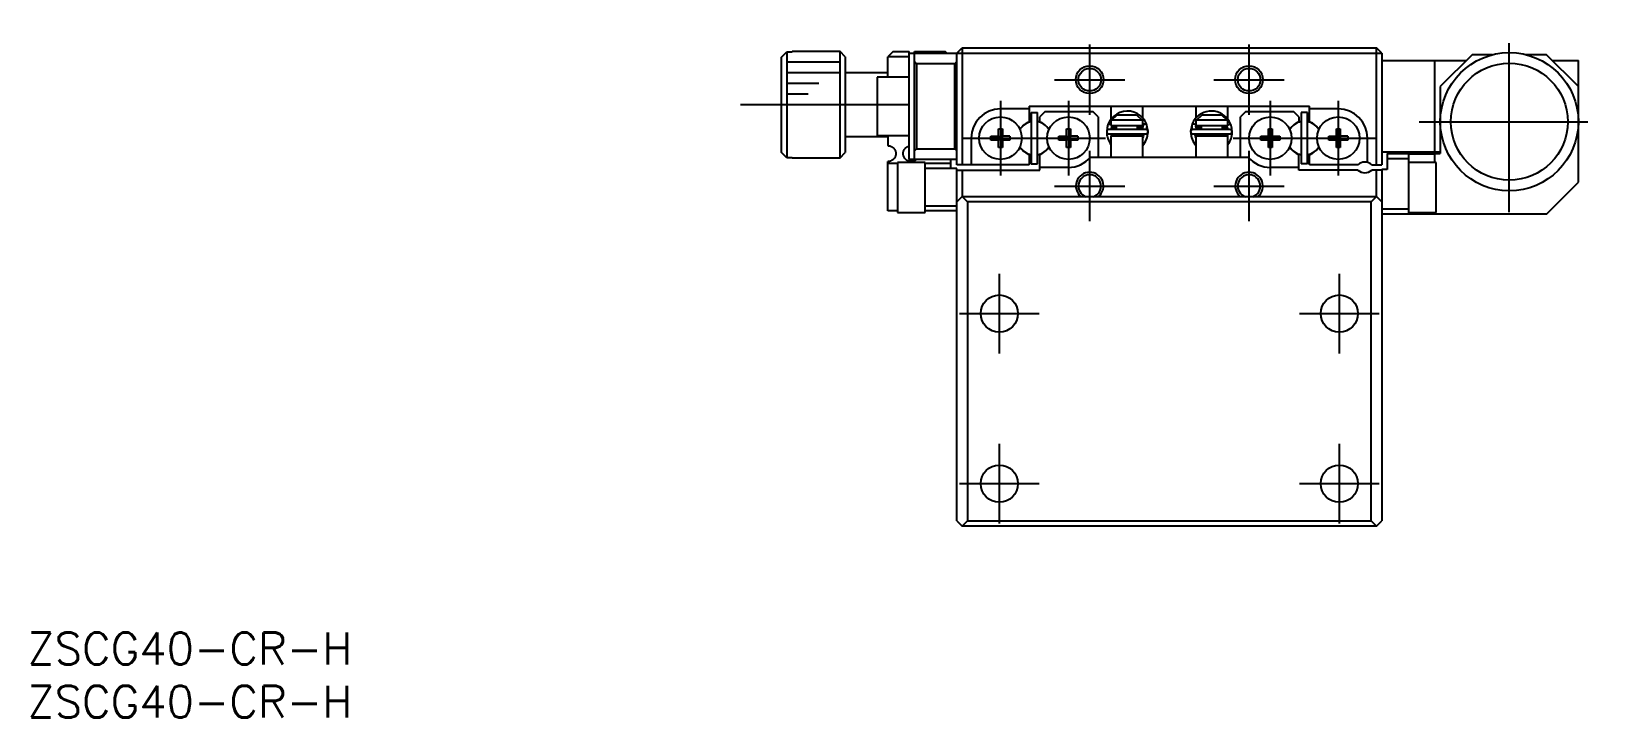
# Model space of a CAD drawing. Extents: x 0 to 321, y -8 to 211.
# Drawn here: x 0.4 to 148, y -8 to 56.6 of the extents above; entities that cross this region are included whole.
import ezdxf

# ---------------------------------------------------------------- set-up
doc = ezdxf.new("R2010")
doc.units = 0
doc.header["$LTSCALE"] = 0.5
doc.linetypes.add('CENTER', pattern=[50.8, 31.75, -6.35, 6.35, -6.35])
for name, color, linetype in [('MSM_CENTER', 1, 'CENTER'), ('MSM_CONTINUOUS', 7, 'CONTINUOUS'), ('MSM_NARROW', 5, 'CONTINUOUS'), ('MSM_PART_NUMBER', 7, 'CONTINUOUS')]:
    doc.layers.add(name, color=color, linetype=linetype)
doc.styles.get("Standard").update_dxf_attribs({"font": 'txt.shx', "height": 3, "bigfont": 'bigfont.shx'})

# ---------------------------------------------------------------- blocks, each defined once
blk = doc.blocks.new('*U2')
at = {"layer": 'MSM_PART_NUMBER'}
blk.add_text('ZSCG40-CR-H', height=3, dxfattribs=at).set_placement((0, -3))
blk = doc.blocks.new('*U3')
at = {"layer": 'MSM_PART_NUMBER'}
blk.add_text('ZSCG40-CR-H', height=3, dxfattribs=at).set_placement((0, -8))

msp = doc.modelspace()

# ---------------------------------------------------------------- linework, layer by layer
at = {"layer": 'MSM_CENTER'}
for p, q in [((139.5, 39.56), (139.5, 56.56)), ((100, 48.71), (100, 55.31)), ((115, 48.71), (115, 55.31)), ((96.7, 52.01), (103.3, 52.01)), ((111.7, 52.01), (118.3, 52.01)), ((83, 49.66), (66, 49.66)), ((91.6, 50.01), (91.6, 43.01)), ((98, 50.01), (98, 43.01)), ((117, 50.01), (117, 43.01)), ((123.4, 50.01), (123.4, 43.01)), ((131, 48.06), (148, 48.06)), ((88.1, 46.51), (101.5, 46.51)), ((113.5, 46.51), (126.9, 46.51)), ((100, 38.71), (100, 45.31)), ((115, 38.71), (115, 45.31)), ((96.7, 42.01), (103.3, 42.01)), ((111.7, 42.01), (118.3, 42.01)), ((91.5, 26.26), (91.5, 33.76)), ((123.5, 26.26), (123.5, 33.76)), ((87.75, 30.01), (95.25, 30.01)), ((119.75, 30.01), (127.25, 30.01)), ((91.5, 10.26), (91.5, 17.76)), ((123.5, 10.26), (123.5, 17.76)), ((87.75, 14.01), (95.25, 14.01)), ((119.75, 14.01), (127.25, 14.01))]:
    msp.add_line(p, q, dxfattribs=at)
at = {"layer": 'MSM_CONTINUOUS'}
for p, q in [((71, 54.14), (71.5, 54.64)), ((71.5, 54.64), (71.5, 44.67)), ((71.5, 54.64), (72, 54.64)), ((72, 54.64), (72, 54.66)), ((76.5, 54.66), (72, 54.66)), ((76.5, 44.66), (76.5, 54.66)), ((77, 54.16), (76.5, 54.66)), ((81.5, 54.66), (81, 54.16)), ((81.5, 54.66), (83, 54.66)), ((83, 44.51), (83, 54.66)), ((83.5, 44.51), (83.5, 54.66)), ((83.5, 54.66), (86.4, 54.66)), ((86.55, 54.51), (86.4, 54.66)), ((87.5, 54.51), (88, 55.01)), ((88, 55.01), (88, 44.01)), ((88, 55.01), (127, 55.01)), ((127, 44.01), (127, 55.01)), ((127.5, 54.51), (127, 55.01)), ((71, 45.17), (71, 54.14)), ((77, 54.16), (77, 45.16)), ((83, 54.16), (81, 54.16)), ((81, 52.26), (81, 54.16)), ((83, 54.51), (127.5, 54.51)), ((83.5, 53.71), (83.7, 53.51)), ((87.3, 53.51), (83.7, 53.51)), ((83.7, 53.51), (83.7, 45.51)), ((87.3, 53.51), (87.5, 53.71)), ((87.3, 45.51), (87.3, 53.51)), ((87.5, 44.01), (87.5, 54.51)), ((127.5, 54.51), (127.5, 44.01)), ((127.5, 53.81), (135.45, 53.81)), ((132.5, 45.21), (132.5, 53.81)), ((136, 54.36), (133, 51.36)), ((137.9, 54.36), (136, 54.36)), ((143, 54.36), (141.1, 54.36)), ((146, 51.36), (143, 54.36)), ((143.55, 53.81), (146, 53.81)), ((146, 42.36), (146, 53.81)), ((81, 52.66), (77, 52.66)), ((80, 52.26), (80, 46.76)), ((83, 52.26), (80, 52.26)), ((133, 51.36), (133, 45.06)), ((94.3, 49.26), (91.6, 49.26)), ((94.3, 49.51), (120.7, 49.51)), ((94.3, 49.51), (94.3, 48.06)), ((94.5, 48.91), (94.5, 44.11)), ((94.5, 48.91), (95.1, 48.91)), ((95.1, 44.11), (95.1, 48.91)), ((95.8, 49.01), (95.3, 48.51)), ((95.8, 49.01), (100.3, 49.01)), ((100.8, 48.51), (100.3, 49.01)), ((102, 49.51), (102, 48.3)), ((105, 48.41), (105, 49.51)), ((110, 49.51), (110, 48.41)), ((113, 48.3), (113, 49.51)), ((114.7, 49.01), (114.2, 48.51)), ((114.7, 49.01), (119.2, 49.01)), ((119.7, 48.51), (119.2, 49.01)), ((119.9, 48.91), (119.9, 44.11)), ((120.5, 48.91), (119.9, 48.91)), ((120.5, 44.11), (120.5, 48.91)), ((120.7, 48.06), (120.7, 49.51)), ((123.4, 49.26), (120.7, 49.26)), ((91.42, 47.39), (91.78, 47.39)), ((91.42, 46.69), (91.42, 47.39)), ((91.78, 47.39), (91.78, 46.69)), ((94.04, 47.91), (94.3, 48.06)), ((95.3, 48.06), (95.3, 48.51)), ((95.3, 48.06), (95.56, 47.91)), ((97.82, 47.39), (98.18, 47.39)), ((97.82, 46.69), (97.82, 47.39)), ((98.18, 47.39), (98.18, 46.69)), ((100.8, 48.51), (100.8, 44.71)), ((101.75, 47.88), (101.73, 47.82)), ((101.77, 47.87), (101.75, 47.87)), ((101.97, 47.76), (101.76, 47.88)), ((105.3, 47.31), (101.8, 47.31)), ((102, 47.75), (101.97, 47.76)), ((105, 48.21), (102, 48.21)), ((102, 48.21), (102, 47.71)), ((102, 47.71), (105, 47.71)), ((102.01, 47.31), (102.11, 47.71)), ((102.05, 48.21), (102.58, 48.71)), ((102.1, 47.67), (102.11, 47.68)), ((102.1, 47.65), (102.1, 47.67)), ((102.1, 47.64), (102.1, 47.65)), ((102.1, 47.63), (102.1, 47.64)), ((102.1, 47.61), (102.1, 47.63)), ((102.1, 47.6), (102.1, 47.61)), ((102.1, 47.58), (102.1, 47.6)), ((102.1, 47.57), (102.1, 47.58)), ((102.1, 47.55), (102.1, 47.57)), ((102.11, 47.54), (102.1, 47.55)), ((102.11, 47.7), (102.12, 47.71)), ((102.11, 47.68), (102.11, 47.7)), ((102.11, 47.52), (102.11, 47.54)), ((102.11, 47.51), (102.11, 47.52)), ((102.12, 47.5), (102.11, 47.51)), ((102.12, 47.71), (102.12, 47.72)), ((102.12, 47.51), (102.5, 47.51)), ((102.13, 47.48), (102.12, 47.5)), ((102.13, 47.47), (102.13, 47.48)), ((102.14, 47.46), (102.13, 47.47)), ((102.15, 47.44), (102.14, 47.46)), ((102.16, 47.43), (102.15, 47.44)), ((102.17, 47.42), (102.16, 47.43)), ((102.18, 47.41), (102.17, 47.42)), ((102.19, 47.4), (102.18, 47.41)), ((102.2, 47.39), (102.19, 47.4)), ((102.21, 47.38), (102.2, 47.39)), ((102.22, 47.37), (102.21, 47.38)), ((102.23, 47.36), (102.22, 47.37)), ((102.24, 47.35), (102.23, 47.36)), ((102.26, 47.35), (102.24, 47.35)), ((102.27, 47.34), (102.26, 47.35)), ((102.28, 47.33), (102.27, 47.34)), ((102.3, 47.33), (102.28, 47.33)), ((102.31, 47.32), (102.3, 47.33)), ((102.33, 47.32), (102.31, 47.32)), ((102.34, 47.32), (102.33, 47.32)), ((102.35, 47.32), (102.34, 47.32)), ((102.37, 47.31), (102.35, 47.32)), ((102.38, 47.31), (102.37, 47.31)), ((102.4, 47.31), (102.38, 47.31)), ((102.5, 47.71), (102.5, 47.31)), ((102.58, 48.71), (104.42, 48.71)), ((104.42, 48.71), (104.95, 48.21)), ((104.5, 47.31), (104.5, 47.71)), ((104.5, 47.51), (104.98, 47.51)), ((104.72, 47.31), (104.7, 47.31)), ((104.7, 47.31), (104.7, 47.31)), ((104.73, 47.31), (104.72, 47.31)), ((104.75, 47.32), (104.73, 47.31)), ((104.76, 47.32), (104.75, 47.32)), ((104.77, 47.32), (104.76, 47.32)), ((104.79, 47.33), (104.77, 47.32)), ((104.8, 47.33), (104.79, 47.33)), ((104.82, 47.34), (104.8, 47.33)), ((104.83, 47.34), (104.82, 47.34)), ((104.84, 47.35), (104.83, 47.34)), ((104.86, 47.36), (104.84, 47.35)), ((104.87, 47.36), (104.86, 47.36)), ((104.88, 47.37), (104.87, 47.36)), ((104.89, 47.38), (104.88, 47.37)), ((104.9, 47.39), (104.89, 47.38)), ((104.91, 47.4), (104.9, 47.39)), ((104.92, 47.41), (104.91, 47.4)), ((104.93, 47.43), (104.92, 47.41)), ((104.94, 47.44), (104.93, 47.43)), ((104.95, 47.45), (104.94, 47.44)), ((104.96, 47.46), (104.95, 47.45)), ((104.97, 47.49), (104.96, 47.47)), ((104.96, 47.47), (104.96, 47.46)), ((104.97, 47.72), (104.98, 47.7)), ((104.98, 47.5), (104.97, 47.49)), ((104.98, 47.7), (104.98, 47.69)), ((104.98, 47.69), (104.99, 47.68)), ((104.99, 47.53), (104.98, 47.52)), ((104.98, 47.52), (104.98, 47.5)), ((104.99, 47.68), (104.99, 47.66)), ((104.99, 47.66), (104.99, 47.65)), ((104.99, 47.65), (104.99, 47.63)), ((104.99, 47.63), (105, 47.62)), ((105, 47.59), (104.99, 47.57)), ((104.99, 47.57), (104.99, 47.56)), ((104.99, 47.56), (104.99, 47.54)), ((104.99, 47.54), (104.99, 47.53)), ((105, 48.41), (105, 48.41)), ((105, 47.71), (105, 48.21)), ((105.1, 47.82), (105, 47.76)), ((105, 47.75), (105.01, 47.75)), ((105, 47.62), (105, 47.6)), ((105, 47.6), (105, 47.59)), ((105.01, 47.75), (105.02, 47.76)), ((105.02, 47.76), (105.03, 47.77)), ((105.03, 47.77), (105.04, 47.77)), ((105.04, 47.77), (105.05, 47.78)), ((105.05, 47.78), (105.07, 47.79)), ((105.07, 47.79), (105.08, 47.79)), ((105.08, 47.79), (105.09, 47.8)), ((105.09, 47.8), (105.11, 47.81)), ((105.34, 47.88), (105.1, 47.82)), ((105.11, 47.81), (105.12, 47.81)), ((105.12, 47.81), (105.14, 47.82)), ((105.14, 47.82), (105.15, 47.83)), ((105.15, 47.83), (105.17, 47.83)), ((105.17, 47.83), (105.18, 47.84)), ((105.18, 47.84), (105.2, 47.85)), ((105.2, 47.85), (105.21, 47.85)), ((105.21, 47.85), (105.23, 47.86)), ((105.23, 47.86), (105.24, 47.86)), ((105.24, 47.86), (105.25, 47.86)), ((105.25, 47.86), (105.27, 47.87)), ((105.27, 47.87), (105.28, 47.87)), ((105.28, 47.87), (105.29, 47.87)), ((105.29, 47.87), (105.3, 47.88)), ((105.3, 47.88), (105.31, 47.88)), ((105.31, 47.88), (105.32, 47.88)), ((105.32, 47.88), (105.32, 47.88)), ((105.32, 47.88), (105.33, 47.88)), ((105.33, 47.88), (105.34, 47.88)), ((105.33, 47.32), (105.35, 47.35)), ((105.33, 47.31), (105.33, 47.32)), ((105.34, 47.88), (105.34, 47.88)), ((105.35, 47.86), (105.34, 47.88)), ((105.34, 47.88), (105.34, 47.88)), ((105.34, 47.88), (105.34, 47.88)), ((105.36, 47.83), (105.35, 47.86)), ((105.35, 47.35), (105.36, 47.39)), ((105.37, 47.79), (105.36, 47.83)), ((105.5, 47.14), (105.36, 47.82)), ((105.36, 47.39), (105.37, 47.42)), ((105.38, 47.76), (105.37, 47.79)), ((105.37, 47.42), (105.38, 47.45)), ((105.39, 47.73), (105.38, 47.76)), ((105.38, 47.45), (105.39, 47.49)), ((105.39, 47.69), (105.39, 47.73)), ((105.39, 47.66), (105.39, 47.69)), ((105.4, 47.62), (105.39, 47.66)), ((105.39, 47.55), (105.4, 47.59)), ((105.39, 47.52), (105.39, 47.55)), ((105.39, 47.49), (105.39, 47.52)), ((105.4, 47.59), (105.4, 47.62)), ((109.64, 47.82), (109.5, 47.14)), ((109.61, 47.68), (109.6, 47.64)), ((109.6, 47.64), (109.6, 47.61)), ((109.6, 47.61), (109.6, 47.57)), ((109.6, 47.57), (109.61, 47.54)), ((109.62, 47.75), (109.61, 47.71)), ((109.61, 47.71), (109.61, 47.68)), ((109.61, 47.54), (109.61, 47.51)), ((109.61, 47.51), (109.62, 47.47)), ((109.63, 47.78), (109.62, 47.75)), ((109.62, 47.47), (109.62, 47.44)), ((109.62, 47.44), (109.63, 47.41)), ((109.64, 47.81), (109.63, 47.78)), ((109.63, 47.41), (109.64, 47.37)), ((109.65, 47.85), (109.64, 47.81)), ((109.64, 47.37), (109.66, 47.34)), ((109.66, 47.88), (109.65, 47.85)), ((109.66, 47.88), (109.66, 47.88)), ((109.66, 47.88), (109.9, 47.82)), ((109.66, 47.88), (109.66, 47.88)), ((109.66, 47.88), (109.66, 47.88)), ((109.66, 47.88), (109.66, 47.88)), ((109.67, 47.88), (109.66, 47.88)), ((109.66, 47.34), (109.67, 47.31)), ((109.68, 47.88), (109.67, 47.88)), ((109.69, 47.88), (109.68, 47.88)), ((109.68, 47.88), (109.68, 47.88)), ((109.7, 47.88), (109.69, 47.88)), ((109.71, 47.87), (109.7, 47.88)), ((113.2, 47.31), (109.7, 47.31)), ((109.72, 47.87), (109.71, 47.87)), ((109.73, 47.87), (109.72, 47.87)), ((109.75, 47.86), (109.73, 47.87)), ((109.76, 47.86), (109.75, 47.86)), ((109.77, 47.86), (109.76, 47.86)), ((109.79, 47.85), (109.77, 47.86)), ((109.8, 47.85), (109.79, 47.85)), ((109.82, 47.84), (109.8, 47.85)), ((109.83, 47.83), (109.82, 47.84)), ((109.85, 47.83), (109.83, 47.83)), ((109.86, 47.82), (109.85, 47.83)), ((109.88, 47.81), (109.86, 47.82)), ((109.89, 47.81), (109.88, 47.81)), ((109.91, 47.8), (109.89, 47.81)), ((109.9, 47.82), (110, 47.76)), ((109.92, 47.79), (109.91, 47.8)), ((109.93, 47.79), (109.92, 47.79)), ((109.95, 47.78), (109.93, 47.79)), ((109.96, 47.77), (109.95, 47.78)), ((109.97, 47.77), (109.96, 47.77)), ((109.98, 47.76), (109.97, 47.77)), ((109.99, 47.75), (109.98, 47.76)), ((110, 47.75), (109.99, 47.75)), ((110, 48.41), (110, 48.41)), ((113, 48.21), (110, 48.21)), ((110, 48.21), (110, 47.71)), ((110, 47.71), (113, 47.71)), ((110, 47.63), (110.01, 47.64)), ((110, 47.61), (110, 47.63)), ((110, 47.6), (110, 47.61)), ((110, 47.58), (110, 47.6)), ((110.01, 47.57), (110, 47.58)), ((110.01, 47.68), (110.02, 47.7)), ((110.01, 47.67), (110.01, 47.68)), ((110.01, 47.65), (110.01, 47.67)), ((110.01, 47.64), (110.01, 47.65)), ((110.01, 47.55), (110.01, 47.57)), ((110.01, 47.54), (110.01, 47.55)), ((110.02, 47.52), (110.01, 47.54)), ((110.02, 47.71), (110.03, 47.72)), ((110.02, 47.7), (110.02, 47.71)), ((110.02, 47.51), (110.02, 47.52)), ((110.02, 47.51), (110.5, 47.51)), ((110.03, 47.5), (110.02, 47.51)), ((110.03, 47.48), (110.03, 47.5)), ((110.04, 47.47), (110.03, 47.48)), ((110.05, 47.46), (110.04, 47.47)), ((110.05, 48.21), (110.58, 48.71)), ((110.05, 47.44), (110.05, 47.46)), ((110.06, 47.43), (110.05, 47.44)), ((110.07, 47.42), (110.06, 47.43)), ((110.08, 47.41), (110.07, 47.42)), ((110.09, 47.4), (110.08, 47.41)), ((110.1, 47.39), (110.09, 47.4)), ((110.11, 47.38), (110.1, 47.39)), ((110.13, 47.37), (110.11, 47.38)), ((110.14, 47.36), (110.13, 47.37)), ((110.15, 47.35), (110.14, 47.36)), ((110.16, 47.35), (110.15, 47.35)), ((110.18, 47.34), (110.16, 47.35)), ((110.19, 47.33), (110.18, 47.34)), ((110.2, 47.33), (110.19, 47.33)), ((110.22, 47.32), (110.2, 47.33)), ((110.23, 47.32), (110.22, 47.32)), ((110.25, 47.32), (110.23, 47.32)), ((110.26, 47.32), (110.25, 47.32)), ((110.28, 47.31), (110.26, 47.32)), ((110.29, 47.31), (110.28, 47.31)), ((110.3, 47.31), (110.29, 47.31)), ((110.5, 47.71), (110.5, 47.31)), ((110.58, 48.71), (112.42, 48.71)), ((112.42, 48.71), (112.95, 48.21)), ((112.5, 47.31), (112.5, 47.71)), ((112.5, 47.51), (112.88, 47.51)), ((112.61, 47.31), (112.6, 47.31)), ((112.62, 47.31), (112.61, 47.31)), ((112.64, 47.31), (112.62, 47.31)), ((112.65, 47.32), (112.64, 47.31)), ((112.67, 47.32), (112.65, 47.32)), ((112.68, 47.32), (112.67, 47.32)), ((112.69, 47.33), (112.68, 47.32)), ((112.71, 47.33), (112.69, 47.33)), ((112.72, 47.34), (112.71, 47.33)), ((112.74, 47.34), (112.72, 47.34)), ((112.75, 47.35), (112.74, 47.34)), ((112.76, 47.36), (112.75, 47.35)), ((112.77, 47.36), (112.76, 47.36)), ((112.79, 47.37), (112.77, 47.36)), ((112.8, 47.38), (112.79, 47.37)), ((112.81, 47.39), (112.8, 47.38)), ((112.82, 47.4), (112.81, 47.39)), ((112.83, 47.41), (112.82, 47.4)), ((112.84, 47.43), (112.83, 47.41)), ((112.85, 47.44), (112.84, 47.43)), ((112.86, 47.45), (112.85, 47.44)), ((112.87, 47.47), (112.86, 47.46)), ((112.86, 47.46), (112.86, 47.45)), ((112.88, 47.49), (112.87, 47.47)), ((112.88, 47.72), (112.88, 47.7)), ((112.88, 47.7), (112.89, 47.69)), ((112.89, 47.52), (112.88, 47.5)), ((112.88, 47.5), (112.88, 47.49)), ((112.89, 47.71), (112.99, 47.31)), ((112.89, 47.69), (112.89, 47.68)), ((112.89, 47.68), (112.9, 47.66)), ((112.9, 47.54), (112.89, 47.53)), ((112.89, 47.53), (112.89, 47.52)), ((112.9, 47.66), (112.9, 47.65)), ((112.9, 47.65), (112.9, 47.63)), ((112.9, 47.63), (112.9, 47.62)), ((112.9, 47.62), (112.9, 47.6)), ((112.9, 47.6), (112.9, 47.59)), ((112.9, 47.59), (112.9, 47.57)), ((112.9, 47.57), (112.9, 47.56)), ((112.9, 47.56), (112.9, 47.54)), ((113, 48.3), (113, 48.3)), ((113, 48.3), (113, 48.3)), ((113, 47.71), (113, 48.21)), ((113, 47.75), (113.03, 47.76)), ((113.03, 47.76), (113.24, 47.88)), ((113.23, 47.87), (113.25, 47.87)), ((113.24, 47.88), (113.24, 47.88)), ((113.27, 47.82), (113.25, 47.88)), ((114.2, 44.71), (114.2, 48.51)), ((116.82, 47.39), (117.18, 47.39)), ((116.82, 46.69), (116.82, 47.39)), ((117.18, 47.39), (117.18, 46.69)), ((119.7, 48.06), (119.44, 47.91)), ((119.7, 48.51), (119.7, 48.06)), ((120.96, 47.91), (120.7, 48.06)), ((123.22, 47.39), (123.58, 47.39)), ((123.22, 46.69), (123.22, 47.39)), ((123.58, 47.39), (123.58, 46.69)), ((77, 46.66), (81, 46.66)), ((80, 46.76), (83, 46.76)), ((81, 46.76), (81, 45.81)), ((81, 45.81), (81.02, 45.81)), ((81.02, 45.81), (81.04, 45.8)), ((81.04, 45.8), (81.06, 45.8)), ((81.06, 45.8), (81.09, 45.8)), ((81.09, 45.8), (81.11, 45.8)), ((81.11, 45.8), (81.14, 45.79)), ((81.14, 45.79), (81.16, 45.79)), ((81.16, 45.79), (81.19, 45.78)), ((81.19, 45.78), (81.21, 45.78)), ((81.21, 45.78), (81.23, 45.77)), ((81.23, 45.77), (81.24, 45.76)), ((81.24, 45.76), (81.26, 45.76)), ((82.93, 45.75), (82.94, 45.76)), ((82.94, 45.76), (82.96, 45.77)), ((82.96, 45.77), (82.98, 45.77)), ((82.98, 45.77), (83, 45.78)), ((88.85, 46.51), (88.85, 44.01)), ((90.71, 46.69), (91.42, 46.69)), ((90.71, 46.33), (90.71, 46.69)), ((91.42, 46.33), (90.71, 46.33)), ((91.43, 46.68), (91.42, 46.69)), ((91.43, 46.34), (91.42, 46.33)), ((91.42, 45.62), (91.42, 46.33)), ((91.43, 46.34), (91.43, 46.68)), ((91.43, 46.68), (91.77, 46.68)), ((91.77, 46.34), (91.43, 46.34)), ((91.77, 46.68), (91.78, 46.69)), ((91.77, 46.68), (91.77, 46.34)), ((91.77, 46.34), (91.78, 46.33)), ((92.49, 46.69), (91.78, 46.69)), ((91.78, 46.33), (91.78, 45.62)), ((92.49, 46.33), (91.78, 46.33)), ((92.49, 46.69), (92.49, 46.33)), ((97.11, 46.69), (97.82, 46.69)), ((97.11, 46.33), (97.11, 46.69)), ((97.82, 46.33), (97.11, 46.33)), ((97.83, 46.68), (97.82, 46.69)), ((97.83, 46.34), (97.82, 46.33)), ((97.82, 45.62), (97.82, 46.33)), ((97.83, 46.34), (97.83, 46.68)), ((97.83, 46.68), (98.17, 46.68)), ((98.17, 46.34), (97.83, 46.34)), ((98.17, 46.68), (98.18, 46.69)), ((98.17, 46.68), (98.17, 46.34)), ((98.17, 46.34), (98.18, 46.33)), ((98.89, 46.69), (98.18, 46.69)), ((98.18, 46.33), (98.18, 45.62)), ((98.89, 46.33), (98.18, 46.33)), ((98.89, 46.69), (98.89, 46.33)), ((101.8, 46.91), (105.3, 46.91)), ((105, 46.71), (102, 46.71)), ((102, 46.71), (102, 44.71)), ((102.05, 46.71), (102.01, 46.91)), ((102.5, 46.91), (102.5, 46.71)), ((104.5, 46.71), (104.5, 46.91)), ((105, 44.71), (105, 46.71)), ((105.04, 46.68), (105, 46.57)), ((105.09, 46.91), (105.04, 46.68)), ((109.7, 46.91), (113.2, 46.91)), ((109.96, 46.68), (109.91, 46.91)), ((110, 46.57), (109.96, 46.68)), ((113, 46.71), (110, 46.71)), ((110, 46.71), (110, 44.71)), ((110.5, 46.91), (110.5, 46.71)), ((112.5, 46.71), (112.5, 46.91)), ((112.99, 46.91), (112.95, 46.71)), ((113, 44.71), (113, 46.71)), ((116.11, 46.69), (116.82, 46.69)), ((116.11, 46.33), (116.11, 46.69)), ((116.82, 46.33), (116.11, 46.33)), ((116.83, 46.68), (116.82, 46.69)), ((116.83, 46.34), (116.82, 46.33)), ((116.82, 45.62), (116.82, 46.33)), ((116.83, 46.34), (116.83, 46.68)), ((116.83, 46.68), (117.17, 46.68)), ((117.17, 46.34), (116.83, 46.34)), ((117.17, 46.68), (117.18, 46.69)), ((117.17, 46.68), (117.17, 46.34)), ((117.17, 46.34), (117.18, 46.33)), ((117.18, 46.69), (117.89, 46.69)), ((117.18, 46.33), (117.18, 45.62)), ((117.89, 46.33), (117.18, 46.33)), ((117.89, 46.69), (117.89, 46.33)), ((122.51, 46.33), (122.51, 46.69)), ((122.51, 46.69), (123.22, 46.69)), ((123.22, 46.33), (122.51, 46.33)), ((123.23, 46.68), (123.22, 46.69)), ((123.23, 46.34), (123.22, 46.33)), ((123.22, 45.62), (123.22, 46.33)), ((123.23, 46.34), (123.23, 46.68)), ((123.23, 46.68), (123.57, 46.68)), ((123.57, 46.34), (123.23, 46.34)), ((123.57, 46.68), (123.58, 46.69)), ((123.57, 46.68), (123.57, 46.34)), ((123.57, 46.34), (123.58, 46.33)), ((124.29, 46.69), (123.58, 46.69)), ((123.58, 46.33), (123.58, 45.62)), ((124.29, 46.33), (123.58, 46.33)), ((124.29, 46.69), (124.29, 46.33)), ((126.15, 44.22), (126.15, 46.51)), ((71.5, 44.67), (71, 45.17)), ((72, 44.67), (71.5, 44.67)), ((72, 44.66), (72, 44.67)), ((72, 44.66), (76.5, 44.66)), ((76.5, 44.66), (77, 45.16)), ((81, 39.66), (81, 44.31)), ((81.01, 44.31), (81, 44.31)), ((81.02, 44.31), (81.01, 44.31)), ((81.03, 44.31), (81.02, 44.31)), ((81.04, 44.31), (81.03, 44.31)), ((81.05, 44.31), (81.04, 44.31)), ((81.06, 44.31), (81.05, 44.31)), ((81.07, 44.31), (81.06, 44.31)), ((81.08, 44.31), (81.07, 44.31)), ((81.1, 44.31), (81.08, 44.31)), ((81.11, 44.31), (81.1, 44.31)), ((81.12, 44.32), (81.11, 44.31)), ((81.14, 44.32), (81.12, 44.32)), ((81.15, 44.32), (81.14, 44.32)), ((81.17, 44.33), (81.15, 44.32)), ((81.19, 44.33), (81.17, 44.33)), ((81.21, 44.34), (81.19, 44.33)), ((81.23, 44.34), (81.21, 44.34)), ((81.25, 44.35), (81.23, 44.34)), ((81.28, 44.36), (81.25, 44.35)), ((81.26, 45.76), (81.28, 45.75)), ((81.28, 45.75), (81.31, 45.74)), ((81.3, 44.37), (81.28, 44.36)), ((81.33, 44.38), (81.3, 44.37)), ((81.31, 45.74), (81.33, 45.73)), ((81.33, 45.73), (81.35, 45.72)), ((81.36, 44.4), (81.33, 44.38)), ((81.35, 45.72), (81.37, 45.71)), ((81.39, 44.41), (81.36, 44.4)), ((81.37, 45.71), (81.39, 45.69)), ((81.39, 45.69), (81.41, 45.68)), ((81.42, 44.43), (81.39, 44.41)), ((81.41, 45.68), (81.43, 45.67)), ((81.46, 44.46), (81.42, 44.43)), ((81.43, 45.67), (81.45, 45.65)), ((81.45, 45.65), (81.48, 45.64)), ((81.5, 44.5), (81.46, 44.46)), ((81.48, 45.64), (81.5, 45.62)), ((81.5, 45.62), (81.52, 45.6)), ((81.54, 44.53), (81.5, 44.5)), ((81.52, 45.6), (81.54, 45.58)), ((81.54, 45.58), (81.56, 45.56)), ((81.57, 44.57), (81.54, 44.53)), ((81.56, 45.56), (81.57, 45.54)), ((81.57, 45.54), (81.58, 45.53)), ((81.6, 44.61), (81.57, 44.57)), ((81.58, 45.53), (81.61, 45.5)), ((81.63, 44.65), (81.6, 44.61)), ((81.61, 45.5), (81.63, 45.47)), ((81.63, 45.47), (81.65, 45.43)), ((81.66, 44.69), (81.63, 44.65)), ((81.65, 45.43), (81.66, 45.4)), ((81.66, 45.4), (81.68, 45.37)), ((81.68, 44.74), (81.66, 44.69)), ((81.68, 45.37), (81.69, 45.34)), ((81.7, 44.77), (81.68, 44.74)), ((81.69, 45.34), (81.71, 45.3)), ((81.71, 44.81), (81.7, 44.77)), ((81.71, 45.3), (81.72, 45.27)), ((81.72, 44.85), (81.71, 44.81)), ((81.72, 45.27), (81.73, 45.24)), ((81.73, 44.89), (81.72, 44.85)), ((81.73, 45.24), (81.74, 45.2)), ((81.74, 44.93), (81.73, 44.89)), ((81.74, 45.2), (81.74, 45.17)), ((81.74, 45.17), (81.75, 45.13)), ((81.75, 44.98), (81.74, 44.93)), ((81.75, 45.13), (81.75, 45.1)), ((81.75, 45.1), (81.75, 45.06)), ((81.75, 45.06), (81.75, 45.02)), ((81.75, 45.02), (81.75, 44.98)), ((82.45, 45.11), (82.46, 45.14)), ((82.45, 45.08), (82.45, 45.11)), ((82.45, 45.04), (82.45, 45.08)), ((82.45, 44.99), (82.45, 45.04)), ((82.46, 44.94), (82.45, 44.99)), ((82.46, 45.19), (82.47, 45.23)), ((82.46, 45.17), (82.46, 45.19)), ((82.46, 45.14), (82.46, 45.17)), ((82.47, 44.9), (82.46, 44.94)), ((82.47, 45.23), (82.48, 45.27)), ((82.48, 44.86), (82.47, 44.9)), ((82.48, 45.27), (82.49, 45.31)), ((82.49, 44.81), (82.48, 44.86)), ((82.49, 45.31), (82.51, 45.34)), ((82.51, 44.77), (82.49, 44.81)), ((82.51, 45.34), (82.52, 45.38)), ((82.53, 44.72), (82.51, 44.77)), ((82.52, 45.38), (82.54, 45.41)), ((82.55, 44.68), (82.53, 44.72)), ((82.54, 45.41), (82.55, 45.44)), ((82.55, 45.44), (82.56, 45.45)), ((82.57, 44.65), (82.55, 44.68)), ((82.56, 45.45), (82.57, 45.47)), ((82.57, 45.47), (82.59, 45.49)), ((82.6, 44.61), (82.57, 44.65)), ((82.59, 45.49), (82.6, 45.51)), ((82.6, 45.51), (82.62, 45.53)), ((82.62, 44.58), (82.6, 44.61)), ((82.62, 45.53), (82.64, 45.55)), ((82.66, 44.54), (82.62, 44.58)), ((82.64, 45.55), (82.66, 45.57)), ((82.66, 45.57), (82.67, 45.59)), ((82.69, 44.5), (82.66, 44.54)), ((82.67, 45.59), (82.69, 45.61)), ((82.69, 45.61), (82.71, 45.62)), ((82.74, 44.47), (82.69, 44.5)), ((82.71, 45.62), (82.72, 45.63)), ((82.72, 45.63), (82.74, 45.65)), ((82.74, 45.65), (82.76, 45.66)), ((82.76, 44.44), (82.74, 44.47)), ((82.76, 45.66), (82.78, 45.68)), ((82.8, 44.42), (82.76, 44.44)), ((82.78, 45.68), (82.81, 45.69)), ((82.83, 44.4), (82.8, 44.42)), ((82.81, 45.69), (82.83, 45.71)), ((82.83, 45.71), (82.86, 45.72)), ((82.85, 44.39), (82.83, 44.4)), ((82.87, 44.38), (82.85, 44.39)), ((82.86, 45.72), (82.88, 45.74)), ((82.9, 44.37), (82.87, 44.38)), ((82.88, 45.74), (82.9, 45.74)), ((82.9, 45.74), (82.93, 45.75)), ((82.92, 44.36), (82.9, 44.37)), ((82.95, 44.35), (82.92, 44.36)), ((82.96, 44.34), (82.95, 44.35)), ((82.98, 44.34), (82.96, 44.34)), ((83, 44.33), (82.98, 44.34)), ((87.5, 44.51), (83, 44.51)), ((83.03, 44.33), (83, 44.33)), ((83.04, 44.32), (83.03, 44.33)), ((83.06, 44.32), (83.04, 44.32)), ((83.07, 44.32), (83.06, 44.32)), ((83.08, 44.31), (83.07, 44.32)), ((83.1, 44.31), (83.08, 44.31)), ((83.11, 44.31), (83.1, 44.31)), ((83.12, 44.31), (83.11, 44.31)), ((83.13, 44.31), (83.12, 44.31)), ((83.15, 44.31), (83.13, 44.31)), ((83.16, 44.31), (83.15, 44.31)), ((83.17, 44.31), (83.16, 44.31)), ((83.18, 44.31), (83.17, 44.31)), ((83.19, 44.31), (83.18, 44.31)), ((83.2, 44.31), (83.19, 44.31)), ((83.21, 44.31), (83.2, 44.31)), ((83.22, 44.31), (83.21, 44.31)), ((83.23, 44.31), (83.22, 44.31)), ((83.24, 44.31), (83.23, 44.31)), ((83.25, 44.31), (83.24, 44.31)), ((83.26, 44.31), (83.25, 44.31)), ((83.28, 44.31), (83.26, 44.31)), ((83.29, 44.31), (83.28, 44.31)), ((83.3, 44.31), (83.29, 44.31)), ((83.32, 44.31), (83.3, 44.31)), ((83.33, 44.32), (83.32, 44.31)), ((83.34, 44.32), (83.33, 44.32)), ((83.35, 44.32), (83.34, 44.32)), ((83.37, 44.32), (83.35, 44.32)), ((83.38, 44.33), (83.37, 44.32)), ((83.41, 44.33), (83.38, 44.33)), ((83.43, 44.34), (83.41, 44.33)), ((83.45, 44.35), (83.43, 44.34)), ((83.48, 44.36), (83.45, 44.35)), ((83.51, 44.37), (83.48, 44.36)), ((83.7, 45.51), (83.5, 45.31)), ((83.54, 44.39), (83.51, 44.37)), ((83.58, 44.41), (83.54, 44.39)), ((83.61, 44.43), (83.58, 44.41)), ((83.64, 44.45), (83.61, 44.43)), ((83.68, 44.48), (83.64, 44.45)), ((83.71, 44.51), (83.68, 44.48)), ((83.7, 45.51), (87.3, 45.51)), ((86.9, 44.51), (86.9, 43.66)), ((87.5, 45.31), (87.3, 45.51)), ((91.78, 45.62), (91.42, 45.62)), ((94.3, 44.95), (94.04, 45.1)), ((94.3, 44.95), (94.3, 44.01)), ((95.56, 45.1), (95.3, 44.95)), ((95.3, 43.51), (95.3, 44.95)), ((98.18, 45.62), (97.82, 45.62)), ((100.08, 44.71), (114.92, 44.71)), ((117.18, 45.62), (116.82, 45.62)), ((119.44, 45.1), (119.7, 44.95)), ((119.7, 43.51), (119.7, 44.95)), ((120.7, 44.95), (120.96, 45.1)), ((120.7, 44.01), (120.7, 44.95)), ((123.58, 45.62), (123.22, 45.62)), ((127.5, 45.21), (133, 45.21)), ((128, 45.06), (133, 45.06)), ((128, 45.06), (128, 43.56)), ((130, 44.56), (128, 44.56)), ((130, 45.06), (130, 39.36)), ((132.5, 45.02), (130, 45.02)), ((132.5, 44.21), (132.5, 45.06)), ((81, 44.16), (81.9, 44.16)), ((81.9, 44.21), (81.9, 39.51)), ((84.5, 44.21), (81.9, 44.21)), ((84.5, 39.51), (84.5, 44.21)), ((84.5, 44.16), (86.9, 44.16)), ((87.5, 43.66), (84.5, 43.66)), ((94.3, 44.01), (87.5, 44.01)), ((87.5, 10.51), (87.5, 43.66)), ((87.5, 43.51), (95.3, 43.51)), ((88, 43.51), (88, 41.01)), ((94.5, 44.11), (95.1, 44.11)), ((98, 43.76), (95.3, 43.76)), ((119.7, 43.76), (117, 43.76)), ((125.24, 43.51), (119.7, 43.51)), ((120.5, 44.11), (119.9, 44.11)), ((125.24, 44.01), (120.7, 44.01)), ((126.56, 44.01), (127.5, 44.01)), ((127.5, 43.51), (126.56, 43.51)), ((127, 41.01), (127, 43.51)), ((128, 43.56), (127.5, 43.56)), ((127.5, 43.56), (127.5, 10.51)), ((132.6, 44.21), (130, 44.21)), ((132.6, 39.51), (132.6, 44.21)), ((143, 39.36), (146, 42.36)), ((84.5, 40.16), (87.5, 40.16)), ((88, 41.01), (87.5, 40.51)), ((88.5, 40.51), (88, 41.01)), ((88, 41.01), (127, 41.01)), ((126.5, 40.51), (88.5, 40.51)), ((88.5, 40.51), (88.5, 10.51)), ((127, 41.01), (126.5, 40.51)), ((126.5, 10.51), (126.5, 40.51)), ((127.5, 40.51), (127, 41.01)), ((81.9, 39.66), (81, 39.66)), ((81.9, 39.51), (84.5, 39.51)), ((87.5, 39.66), (84.5, 39.66)), ((127.5, 39.86), (130, 39.86)), ((143, 39.36), (127.5, 39.36)), ((130, 39.51), (132.6, 39.51)), ((130, 39.42), (132.5, 39.42)), ((132.5, 39.51), (132.5, 39.36)), ((87.5, 10.51), (88, 10.01)), ((88, 10.01), (88.5, 10.51)), ((88.5, 10.51), (126.5, 10.51)), ((126.5, 10.51), (127, 10.01)), ((127, 10.01), (127.5, 10.51)), ((127, 10.01), (88, 10.01))]:
    msp.add_line(p, q, dxfattribs=at)
for centre, radius in [((139.5, 48.06), 6.5), ((139.5, 48.06), 5.5), ((100, 52.01), 1.06), ((115, 52.01), 1.06), ((91.6, 46.51), 2), ((98, 46.51), 2), ((117, 46.51), 2), ((123.4, 46.51), 2), ((91.5, 30.01), 1.75), ((123.5, 30.01), 1.75), ((91.5, 14.01), 1.75), ((123.5, 14.01), 1.75)]:
    msp.add_circle(centre, radius, dxfattribs=at)
for centre, radius, start, end in [((91.6, 46.51), 2.75, 90, 180), ((103.55, 47.11), 1.95, 23.0706, 179.1971), ((111.45, 47.11), 1.95, 35.5274, 156.9417), ((123.4, 46.51), 2.75, 0, 90), ((94.8, 46.51), 1.59, 100.8931, 149.5668), ((94.91, 46.39), 1.75, 120, 148.1185), ((94.8, 46.51), 1.59, 30.4333, 79.107), ((94.69, 46.39), 1.75, 31.8815, 60), ((101.8, 47.11), 0.2, 90, 270), ((105.3, 47.11), 0.2, 270, 90), ((109.7, 47.11), 0.2, 90, 270), ((111.45, 47.11), 1.95, 0.8079, 35.4688), ((113.2, 47.11), 0.2, 270, 90), ((120.2, 46.51), 1.59, 100.893, 149.5667), ((120.31, 46.39), 1.75, 120, 148.1185), ((120.2, 46.51), 1.59, 30.4332, 79.1069), ((120.09, 46.39), 1.75, 31.8815, 60), ((103.54, 47.11), 1.94, 180.7056, 217.4867), ((103.54, 47.11), 1.95, 318.2758, 359.1502), ((111.46, 47.11), 1.95, 180.8431, 221.7319), ((111.46, 47.11), 1.95, 322.5338, 359.1806), ((94.91, 46.62), 1.75, 211.8815, 240), ((94.8, 46.51), 1.59, 210.4332, 259.1069), ((94.8, 46.51), 1.59, 280.893, 329.5668), ((94.69, 46.62), 1.75, 300, 328.1185), ((98, 46.51), 2.75, 270, 319.1148), ((117, 46.51), 2.75, 220.8852, 270), ((120.31, 46.62), 1.75, 211.8815, 240), ((120.2, 46.51), 1.59, 210.4333, 259.107), ((120.2, 46.51), 1.59, 280.8931, 329.5668), ((120.09, 46.62), 1.75, 300, 328.1185), ((100, 42.01), 1.06, 288.8227, 251.1773), ((115, 42.01), 1.06, 288.8227, 251.1773), ((125.9, 43.26), 1, 48.5904, 131.4096), ((125.9, 44.26), 1, 228.5904, 311.4096)]:
    msp.add_arc(centre, radius, start, end, dxfattribs=at)
at = {"layer": 'MSM_NARROW'}
for p, q in [((76.5, 53.66), (71.5, 53.66)), ((76.5, 52.66), (71.5, 52.66)), ((74.5, 51.66), (71.5, 51.66)), ((73.5, 50.66), (71.5, 50.66))]:
    msp.add_line(p, q, dxfattribs=at)
for centre in [(100, 52.01), (115, 52.01)]:
    msp.add_circle(centre, 1.3, dxfattribs=at)
for centre in [(100, 42.01), (115, 42.01)]:
    msp.add_arc(centre, 1.3, 309.7151, 230.2849, dxfattribs=at)

# ---------------------------------------------------------------- block references
at = {"layer": 'MSM_CONTINUOUS'}
for name in ['*U2', '*U3']:
    msp.add_blockref(name, (0, 0), dxfattribs=at)

doc.saveas('drawing.dxf')
